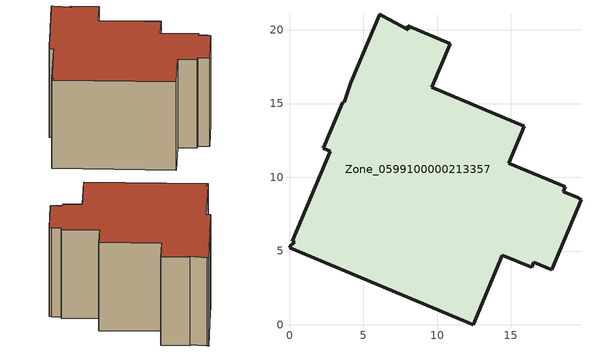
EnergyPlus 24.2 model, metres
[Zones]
Zone_0599100000213357
 floor ground (C_G): 14.43,4.73 12.44,0 0,5.22 0.07,5.39 0.36,5.59 0.19,5.67 2.75,11.77 2.3,11.96 3.62,15.1 3.72,15.08 4.17,16.4 6.12,21.06 6.29,20.96 8.04,20.01 8,20.27 10.89,19.06 9.64,16.09 15.91,13.47 14.85,10.96 18.7,9.35 18.57,9.03 19.5,8.63 19.76,8.49 17.76,3.73 16.55,4.24 16.41,3.9 z0
 wall outside (C_F): 12.44,0 14.43,4.73 16.41,3.9 16.55,4.24 17.76,3.73 19.76,8.49 19.5,8.63 18.57,9.03 18.7,9.35 14.85,10.96 15.91,13.47 9.64,16.09 10.89,19.06 8,20.27 8.04,20.01 6.29,20.96 6.12,21.06 4.17,16.4 3.72,15.08 3.62,15.1 2.3,11.96 2.75,11.77 0.19,5.67 0.36,5.59 0.07,5.39 0,5.22 12.44,0 z0:10.86
 roof outside (C_R): 4.17,16.4 3.72,15.08 3.62,15.1 2.3,11.96 2.75,11.77 0.19,5.67 0.36,5.59 0.07,5.39 0,5.22 12.44,0 14.43,4.73 16.41,3.9 16.55,4.24 17.76,3.73 19.76,8.49 19.5,8.63 18.57,9.03 18.7,9.35 14.85,10.96 15.91,13.47 9.64,16.09 10.89,19.06 8,20.27 8.04,20.01 6.29,20.96 6.12,21.06 z10.86
[BUILDING]
Pand.0599100000213357: North Axis=0; Terrain=City; Loads Convergence Tolerance Value=0.04; Temperature Convergence Tolerance Value=0.4; Solar Distribution=FullExterior; Maximum Number of Warmup Days=25; Minimum Number of Warmup Days=1
[Site:Location]
Rotterdam.The.Hague.AP_ZH_NLD Design_Conditions: Latitude=51.96; Longitude=4.45; Time Zone=1; Elevation=-4.5
[SITE:GROUNDTEMPERATURE:BUILDINGSURFACE]
18, 18, 18, 18, 18, 18, 18, 18, 18, 18, 18, 18
[MATERIAL] Thermal Absorptance=0.9; Solar Absorptance=0.7; Visible Absorptance=0.7
Name | Roughness | Thickness | Conductivity | Density | Specific Heat
G.D.1965 | MediumSmooth | 0.15 | 1 | 540 | 1210
F.D.1965 | Rough | 0.3 | 0.857143 | 1920 | 840
R.D.1965 | MediumRough | 0.2 | 0.08 | 1500 | 1000
[CONSTRUCTION]
C_G: G.D.1965
C_F: F.D.1965
C_R: R.D.1965
[ZONE]
Zone_0599100000213357: Type=1; Multiplier=1; Ceiling Height=Autocalculate; Volume=Autocalculate; Floor Area=autocalculate; Part of Total Floor Area=Yes
[ZONEINFILTRATION:DESIGNFLOWRATE]
Infil_Zone_0599100000213357: Zone or ZoneList or Space or SpaceList=Zone_0599100000213357; Schedule=AlwaysOn; Design Flow Rate Calculation Method=Flow/Area; Flow Rate per Floor Area=0.0042; Constant Term Coefficient=1; Temperature Term Coefficient=0; Velocity Term Coefficient=0; Velocity Squared Term Coefficient=0
[HVACTEMPLATE:ZONE:IDEALLOADSAIRSYSTEM]
Zone_0599100000213357: Maximum Heating Supply Air Temperature=50; Minimum Cooling Supply Air Temperature=13; Maximum Heating Supply Air Humidity Ratio=0.0156; Minimum Cooling Supply Air Humidity Ratio=0.0077; Heating Limit=NoLimit; Cooling Limit=NoLimit; Dehumidification Control Type=ConstantSensibleHeatRatio; Cooling Sensible Heat Ratio=0.7; Dehumidification Setpoint=60; Humidification Control Type=None; Humidification Setpoint=30; Outdoor Air Method=None; Outdoor Air Flow Rate per Person=0.00944; Outdoor Air Flow Rate per Zone Floor Area=0; Outdoor Air Flow Rate per Zone=0; Demand Controlled Ventilation Type=None; Outdoor Air Economizer Type=NoEconomizer; Heat Recovery Type=None; Sensible Heat Recovery Effectiveness=0.7; Latent Heat Recovery Effectiveness=0.65
[ZONECONTROL:THERMOSTAT]
ThermostatControl_Zone_0599100000213357: Zone or ZoneList=Zone_0599100000213357; Control Type Schedule=DualSetpointControlType; Control 1=Thermostat_Zone_0599100000213357; Temperature Difference Between Cutout And Setpoint=0
[THERMOSTATSETPOINT:DUALSETPOINT]
Thermostat_Zone_0599100000213357: Heating Setpoint Temperature Schedule=HeatingSetpoint_Zone_0599100000213357; Cooling Setpoint Temperature Schedule=CoolingSetpoint_Zone_0599100000213357
[SCHEDULE:COMPACT]
HeatingSetpoint_Zone_0599100000213357: Through: 12/31, For: AllDays, Until: 24:00, 21
CoolingSetpoint_Zone_0599100000213357: Through: 12/31, For: AllDays, Until: 24:00, 24
DualSetpointControlType: Through: 12/31, For: AllDays, Until: 24:00, 4
AlwaysOn: Through: 12/31, For: AllDays, Until: 24:00, 1
